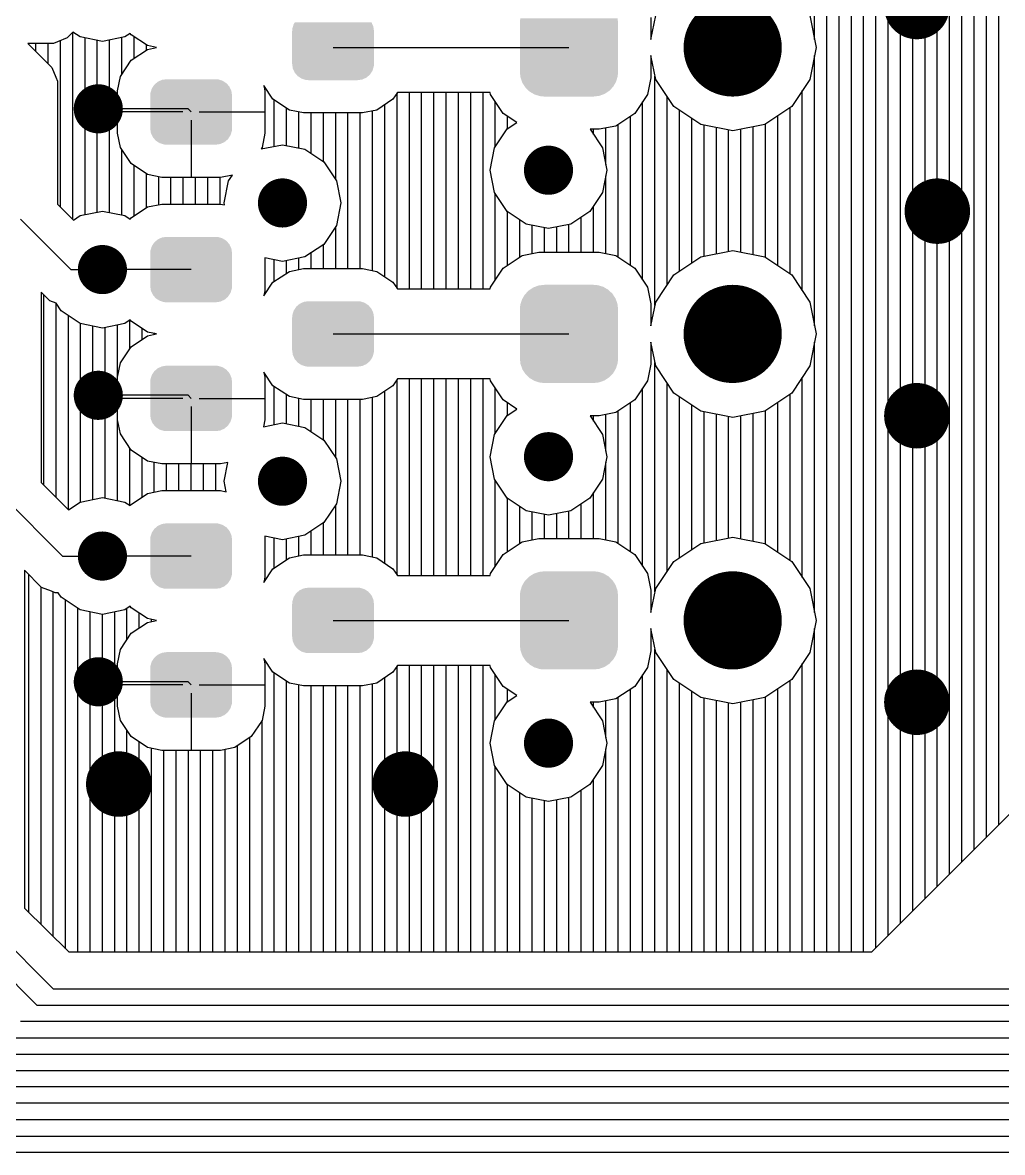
# Model space of a CAD drawing. Extents: x 295 to 953, y 10 to 290.
# Drawn here: x 710.57 to 735.65, y 92.05 to 120.97 of the extents above; entities that cross this region are included whole.
import ezdxf

# ---------------------------------------------------------------- set-up
doc = ezdxf.new("R2010")
doc.units = 0
doc.header["$LTSCALE"] = 5
doc.header["$MEASUREMENT"] = 0
doc.layers.get('0').update_dxf_attribs({"linetype": 'CONTINUOUS', "lineweight": 25})
doc.layers.add('DV-INT-A3_TOP', color=10, linetype='CONTINUOUS')

msp = doc.modelspace()

# ---------------------------------------------------------------- linework, layer by layer
for points, const_width in [([(733.04, 121.382, 1), (733.879, 121.382, 1)], 0.838), ([(728.116, 120.334, 1), (729.373, 120.334, 1)], 1.257), ([(712.19, 118.763, 1), (712.819, 118.763, 1)], 0.629), ([(723.715, 117.191, 1), (724.344, 117.191, 1)], 0.629), ([(716.905, 116.353, 1), (717.534, 116.353, 1)], 0.629), ([(733.564, 116.143, 1), (734.403, 116.143, 1)], 0.838), ([(712.295, 114.647, 1), (712.924, 114.647, 1)], 0.629), ([(728.116, 113, 1), (729.373, 113, 1)], 1.257), ([(712.19, 111.428, 1), (712.819, 111.428, 1)], 0.629), ([(733.04, 110.905, 1), (733.879, 110.905, 1)], 0.838), ([(723.715, 109.857, 1), (724.344, 109.857, 1)], 0.629), ([(716.905, 109.228, 1), (717.534, 109.228, 1)], 0.629), ([(712.295, 107.313, 1), (712.924, 107.313, 1)], 0.629), ([(728.116, 105.666, 1), (729.373, 105.666, 1)], 1.257), ([(712.19, 104.094, 1), (712.819, 104.094, 1)], 0.629), ([(733.04, 103.57, 1), (733.879, 103.57, 1)], 0.838), ([(723.715, 102.523, 1), (724.344, 102.523, 1)], 0.629), ([(712.609, 101.475, 1), (713.448, 101.475, 1)], 0.838), ([(719.944, 101.475, 1), (720.782, 101.475, 1)], 0.838)]:
    msp.add_lwpolyline(points, format="xyb", close=True, dxfattribs=dict(const_width=const_width))
for points in [[(717.488, 120.87), (717.506, 120.931), (719.546, 120.87), (719.518, 120.931)], [(717.506, 120.931), (717.537, 120.978), (719.518, 120.931), (719.497, 120.978)], [(723.296, 120.963), (723.307, 121.078), (725.811, 120.963), (725.798, 121.078)], [(723.296, 119.706), (723.296, 120.963), (725.811, 119.706), (725.811, 120.963)], [(717.467, 120.753), (717.472, 120.818), (719.562, 120.753), (719.553, 120.818)], [(717.467, 119.915), (717.467, 120.753), (719.562, 119.915), (719.562, 120.753)], [(717.472, 120.818), (717.488, 120.87), (719.553, 120.818), (719.546, 120.87)], [(717.476, 119.85), (717.467, 119.915), (719.557, 119.85), (719.562, 119.915)], [(717.483, 119.798), (717.476, 119.85), (719.541, 119.798), (719.557, 119.85)], [(717.511, 119.737), (717.483, 119.798), (719.523, 119.737), (719.541, 119.798)], [(714.027, 119.456), (714.084, 119.482), (715.727, 119.456), (715.687, 119.482)], [(714.084, 119.482), (714.135, 119.505), (715.687, 119.482), (715.612, 119.505)], [(714.135, 119.505), (714.217, 119.516), (715.612, 119.505), (715.574, 119.516)], [(714.217, 119.516), (714.252, 119.521), (715.574, 119.516), (715.51, 119.521)], [(717.532, 119.69), (717.511, 119.737), (719.492, 119.69), (719.523, 119.737)], [(717.577, 119.638), (717.532, 119.69), (719.458, 119.638), (719.492, 119.69)], [(717.609, 119.601), (717.577, 119.638), (719.414, 119.601), (719.458, 119.638)], [(717.669, 119.562), (717.609, 119.601), (719.368, 119.562), (719.414, 119.601)], [(717.708, 119.536), (717.669, 119.562), (719.311, 119.536), (719.368, 119.562)], [(717.783, 119.513), (717.708, 119.536), (719.26, 119.513), (719.311, 119.536)], [(717.821, 119.501), (717.783, 119.513), (719.179, 119.501), (719.26, 119.513)], [(717.886, 119.496), (717.821, 119.501), (719.143, 119.496), (719.179, 119.501)], [(723.31, 119.59), (723.296, 119.706), (725.8, 119.59), (725.811, 119.706)], [(723.313, 119.562), (723.31, 119.59), (725.791, 119.562), (725.8, 119.59)], [(723.353, 119.452), (723.313, 119.562), (725.758, 119.452), (725.791, 119.562)], [(713.838, 119.167), (713.854, 119.219), (715.919, 119.167), (715.912, 119.219)], [(713.854, 119.219), (713.873, 119.28), (715.912, 119.219), (715.884, 119.28)], [(713.873, 119.28), (713.903, 119.327), (715.884, 119.28), (715.863, 119.327)], [(713.903, 119.327), (713.938, 119.379), (715.863, 119.327), (715.819, 119.379)], [(713.938, 119.379), (713.982, 119.417), (715.819, 119.379), (715.786, 119.417)], [(713.982, 119.417), (714.027, 119.456), (715.786, 119.417), (715.727, 119.456)], [(723.362, 119.425), (723.353, 119.452), (725.742, 119.425), (725.758, 119.452)], [(723.426, 119.327), (723.362, 119.425), (725.684, 119.327), (725.742, 119.425)], [(723.441, 119.304), (723.426, 119.327), (725.662, 119.304), (725.684, 119.327)], [(723.527, 119.222), (723.441, 119.304), (725.584, 119.222), (725.662, 119.304)], [(723.546, 119.204), (723.527, 119.222), (725.556, 119.204), (725.584, 119.222)], [(723.65, 119.143), (723.546, 119.204), (725.463, 119.143), (725.556, 119.204)], [(713.833, 119.102), (713.838, 119.167), (715.929, 119.102), (715.919, 119.167)], [(713.833, 118.264), (713.833, 119.102), (715.929, 118.264), (715.929, 119.102)], [(723.671, 119.131), (723.65, 119.143), (725.428, 119.131), (725.463, 119.143)], [(723.79, 119.094), (723.671, 119.131), (725.326, 119.094), (725.428, 119.131)], [(723.81, 119.088), (723.79, 119.094), (725.274, 119.088), (725.326, 119.094)], [(723.925, 119.077), (723.81, 119.088), (725.182, 119.077), (725.274, 119.088)], [(713.842, 118.199), (713.833, 118.264), (715.924, 118.199), (715.929, 118.264)], [(713.85, 118.147), (713.842, 118.199), (715.908, 118.147), (715.924, 118.199)], [(713.877, 118.086), (713.85, 118.147), (715.889, 118.086), (715.908, 118.147)], [(713.899, 118.039), (713.877, 118.086), (715.858, 118.039), (715.889, 118.086)], [(713.943, 117.987), (713.899, 118.039), (715.824, 117.987), (715.858, 118.039)], [(713.975, 117.949), (713.943, 117.987), (715.78, 117.949), (715.824, 117.987)], [(714.035, 117.91), (713.975, 117.949), (715.734, 117.91), (715.78, 117.949)], [(714.074, 117.885), (714.035, 117.91), (715.677, 117.885), (715.734, 117.91)], [(714.149, 117.862), (714.074, 117.885), (715.627, 117.862), (715.677, 117.885)], [(714.187, 117.85), (714.149, 117.862), (715.545, 117.85), (715.627, 117.862)], [(714.252, 117.845), (714.187, 117.85), (715.51, 117.845), (715.545, 117.85)], [(713.982, 115.381), (714.027, 115.42), (715.786, 115.381), (715.727, 115.42)], [(714.027, 115.42), (714.084, 115.446), (715.727, 115.42), (715.687, 115.446)], [(714.084, 115.446), (714.135, 115.469), (715.687, 115.446), (715.612, 115.469)], [(714.135, 115.469), (714.217, 115.48), (715.612, 115.469), (715.574, 115.48)], [(714.217, 115.48), (714.252, 115.485), (715.574, 115.48), (715.51, 115.485)], [(713.833, 115.066), (713.838, 115.131), (715.929, 115.066), (715.919, 115.131)], [(713.838, 115.131), (713.854, 115.183), (715.919, 115.131), (715.912, 115.183)], [(713.854, 115.183), (713.873, 115.244), (715.912, 115.183), (715.884, 115.244)], [(713.873, 115.244), (713.903, 115.291), (715.884, 115.244), (715.863, 115.291)], [(713.903, 115.291), (713.938, 115.343), (715.863, 115.291), (715.819, 115.343)], [(713.938, 115.343), (713.982, 115.381), (715.819, 115.343), (715.786, 115.381)], [(713.833, 114.228), (713.833, 115.066), (715.929, 114.228), (715.929, 115.066)], [(723.833, 114.247), (723.925, 114.257), (725.298, 114.247), (725.182, 114.257)], [(713.842, 114.163), (713.833, 114.228), (715.924, 114.163), (715.929, 114.228)], [(713.85, 114.111), (713.842, 114.163), (715.908, 114.111), (715.924, 114.163)], [(713.877, 114.05), (713.85, 114.111), (715.889, 114.05), (715.908, 114.111)], [(713.899, 114.003), (713.877, 114.05), (715.858, 114.003), (715.889, 114.05)], [(713.943, 113.951), (713.899, 114.003), (715.824, 113.951), (715.858, 114.003)], [(723.365, 113.909), (723.423, 114.007), (725.745, 113.909), (725.681, 114.007)], [(723.423, 114.007), (723.445, 114.03), (725.681, 114.007), (725.666, 114.03)], [(723.445, 114.03), (723.523, 114.112), (725.666, 114.03), (725.58, 114.112)], [(723.523, 114.112), (723.551, 114.13), (725.58, 114.112), (725.561, 114.13)], [(723.551, 114.13), (723.645, 114.191), (725.561, 114.13), (725.457, 114.191)], [(723.645, 114.191), (723.679, 114.204), (725.457, 114.191), (725.436, 114.204)], [(723.679, 114.204), (723.781, 114.241), (725.436, 114.204), (725.317, 114.241)], [(723.781, 114.241), (723.833, 114.247), (725.317, 114.241), (725.298, 114.247)], [(713.975, 113.913), (713.943, 113.951), (715.78, 113.913), (715.824, 113.951)], [(714.035, 113.874), (713.975, 113.913), (715.734, 113.874), (715.78, 113.913)], [(714.074, 113.849), (714.035, 113.874), (715.677, 113.849), (715.734, 113.874)], [(714.149, 113.826), (714.074, 113.849), (715.627, 113.826), (715.677, 113.849)], [(714.187, 113.814), (714.149, 113.826), (715.545, 113.814), (715.627, 113.826)], [(714.252, 113.809), (714.187, 113.814), (715.51, 113.809), (715.545, 113.814)], [(717.537, 113.644), (717.571, 113.696), (719.497, 113.644), (719.452, 113.696)], [(717.571, 113.696), (717.615, 113.734), (719.452, 113.696), (719.42, 113.734)], [(717.615, 113.734), (717.661, 113.773), (719.42, 113.734), (719.36, 113.773)], [(717.661, 113.773), (717.718, 113.799), (719.36, 113.773), (719.321, 113.799)], [(717.718, 113.799), (717.769, 113.822), (719.321, 113.799), (719.246, 113.822)], [(717.769, 113.822), (717.85, 113.833), (719.246, 113.822), (719.208, 113.833)], [(717.85, 113.833), (717.886, 113.838), (719.208, 113.833), (719.143, 113.838)], [(723.296, 113.629), (723.307, 113.744), (725.811, 113.629), (725.798, 113.744)], [(723.307, 113.744), (723.316, 113.773), (725.798, 113.744), (725.794, 113.773)], [(723.316, 113.773), (723.35, 113.882), (725.794, 113.773), (725.755, 113.882)], [(723.35, 113.882), (723.365, 113.909), (725.755, 113.882), (725.745, 113.909)], [(717.467, 113.419), (717.472, 113.484), (719.562, 113.419), (719.553, 113.484)], [(717.467, 112.581), (717.467, 113.419), (719.562, 112.581), (719.562, 113.419)], [(717.472, 113.484), (717.488, 113.536), (719.553, 113.484), (719.546, 113.536)], [(717.488, 113.536), (717.506, 113.597), (719.546, 113.536), (719.518, 113.597)], [(717.506, 113.597), (717.537, 113.644), (719.518, 113.597), (719.497, 113.644)], [(723.296, 112.371), (723.296, 113.629), (725.811, 112.371), (725.811, 113.629)], [(717.476, 112.516), (717.467, 112.581), (719.557, 112.516), (719.562, 112.581)], [(717.483, 112.464), (717.476, 112.516), (719.541, 112.464), (719.557, 112.516)], [(717.511, 112.403), (717.483, 112.464), (719.523, 112.403), (719.541, 112.464)], [(717.532, 112.356), (717.511, 112.403), (719.492, 112.356), (719.523, 112.403)], [(717.577, 112.304), (717.532, 112.356), (719.458, 112.304), (719.492, 112.356)], [(717.609, 112.266), (717.577, 112.304), (719.414, 112.266), (719.458, 112.304)], [(717.669, 112.227), (717.609, 112.266), (719.368, 112.227), (719.414, 112.266)], [(723.31, 112.256), (723.296, 112.371), (725.8, 112.256), (725.811, 112.371)], [(723.313, 112.227), (723.31, 112.256), (725.791, 112.227), (725.8, 112.256)], [(713.854, 111.885), (713.873, 111.946), (715.912, 111.885), (715.884, 111.946)], [(713.873, 111.946), (713.903, 111.993), (715.884, 111.946), (715.863, 111.993)], [(713.903, 111.993), (713.938, 112.045), (715.863, 111.993), (715.819, 112.045)], [(713.938, 112.045), (713.982, 112.083), (715.819, 112.045), (715.786, 112.083)], [(713.982, 112.083), (714.027, 112.122), (715.786, 112.083), (715.727, 112.122)], [(714.027, 112.122), (714.084, 112.147), (715.727, 112.122), (715.687, 112.147)], [(714.084, 112.147), (714.135, 112.17), (715.687, 112.147), (715.612, 112.17)], [(714.135, 112.17), (714.217, 112.182), (715.612, 112.17), (715.574, 112.182)], [(714.217, 112.182), (714.252, 112.187), (715.574, 112.182), (715.51, 112.187)], [(717.708, 112.202), (717.669, 112.227), (719.311, 112.202), (719.368, 112.227)], [(717.783, 112.179), (717.708, 112.202), (719.26, 112.179), (719.311, 112.202)], [(717.821, 112.167), (717.783, 112.179), (719.179, 112.167), (719.26, 112.179)], [(717.886, 112.162), (717.821, 112.167), (719.143, 112.162), (719.179, 112.167)], [(723.353, 112.118), (723.313, 112.227), (725.758, 112.118), (725.791, 112.227)], [(723.362, 112.091), (723.353, 112.118), (725.742, 112.091), (725.758, 112.118)], [(723.426, 111.993), (723.362, 112.091), (725.684, 111.993), (725.742, 112.091)], [(723.441, 111.97), (723.426, 111.993), (725.662, 111.97), (725.684, 111.993)], [(723.527, 111.888), (723.441, 111.97), (725.584, 111.888), (725.662, 111.97)], [(713.833, 111.768), (713.838, 111.833), (715.929, 111.768), (715.919, 111.833)], [(713.833, 110.93), (713.833, 111.768), (715.929, 110.93), (715.929, 111.768)], [(713.838, 111.833), (713.854, 111.885), (715.919, 111.833), (715.912, 111.885)], [(723.546, 111.87), (723.527, 111.888), (725.556, 111.87), (725.584, 111.888)], [(723.65, 111.809), (723.546, 111.87), (725.463, 111.809), (725.556, 111.87)], [(723.671, 111.796), (723.65, 111.809), (725.428, 111.796), (725.463, 111.809)], [(723.79, 111.759), (723.671, 111.796), (725.326, 111.759), (725.428, 111.796)], [(723.81, 111.753), (723.79, 111.759), (725.274, 111.753), (725.326, 111.759)], [(723.925, 111.743), (723.81, 111.753), (725.182, 111.743), (725.274, 111.753)], [(713.842, 110.865), (713.833, 110.93), (715.924, 110.865), (715.929, 110.93)], [(713.85, 110.813), (713.842, 110.865), (715.908, 110.813), (715.924, 110.865)], [(713.877, 110.752), (713.85, 110.813), (715.889, 110.752), (715.908, 110.813)], [(713.899, 110.705), (713.877, 110.752), (715.858, 110.705), (715.889, 110.752)], [(713.943, 110.653), (713.899, 110.705), (715.824, 110.653), (715.858, 110.705)], [(713.975, 110.615), (713.943, 110.653), (715.78, 110.615), (715.824, 110.653)], [(714.035, 110.576), (713.975, 110.615), (715.734, 110.576), (715.78, 110.615)], [(714.074, 110.55), (714.035, 110.576), (715.677, 110.55), (715.734, 110.576)], [(714.149, 110.527), (714.074, 110.55), (715.627, 110.527), (715.677, 110.55)], [(714.187, 110.516), (714.149, 110.527), (715.545, 110.516), (715.627, 110.527)], [(714.252, 110.511), (714.187, 110.516), (715.51, 110.511), (715.545, 110.516)], [(713.854, 107.849), (713.873, 107.91), (715.912, 107.849), (715.884, 107.91)], [(713.873, 107.91), (713.903, 107.957), (715.884, 107.91), (715.863, 107.957)], [(713.903, 107.957), (713.938, 108.009), (715.863, 107.957), (715.819, 108.009)], [(713.938, 108.009), (713.982, 108.047), (715.819, 108.009), (715.786, 108.047)], [(713.982, 108.047), (714.027, 108.086), (715.786, 108.047), (715.727, 108.086)], [(714.027, 108.086), (714.084, 108.111), (715.727, 108.086), (715.687, 108.111)], [(714.084, 108.111), (714.135, 108.134), (715.687, 108.111), (715.612, 108.134)], [(714.135, 108.134), (714.217, 108.146), (715.612, 108.134), (715.574, 108.146)], [(714.217, 108.146), (714.252, 108.151), (715.574, 108.146), (715.51, 108.151)], [(713.833, 107.732), (713.838, 107.797), (715.929, 107.732), (715.919, 107.797)], [(713.833, 106.894), (713.833, 107.732), (715.929, 106.894), (715.929, 107.732)], [(713.838, 107.797), (713.854, 107.849), (715.919, 107.797), (715.912, 107.849)], [(713.842, 106.829), (713.833, 106.894), (715.924, 106.829), (715.929, 106.894)], [(713.85, 106.777), (713.842, 106.829), (715.908, 106.777), (715.924, 106.829)], [(713.877, 106.716), (713.85, 106.777), (715.889, 106.716), (715.908, 106.777)], [(723.445, 106.696), (723.523, 106.778), (725.666, 106.696), (725.58, 106.778)], [(723.523, 106.778), (723.551, 106.796), (725.58, 106.778), (725.561, 106.796)], [(723.551, 106.796), (723.645, 106.857), (725.561, 106.796), (725.457, 106.857)], [(723.645, 106.857), (723.679, 106.87), (725.457, 106.857), (725.436, 106.87)], [(723.679, 106.87), (723.781, 106.906), (725.436, 106.87), (725.317, 106.906)], [(723.781, 106.906), (723.833, 106.912), (725.317, 106.906), (725.298, 106.912)], [(723.833, 106.912), (723.925, 106.923), (725.298, 106.912), (725.182, 106.923)], [(713.899, 106.669), (713.877, 106.716), (715.858, 106.669), (715.889, 106.716)], [(713.943, 106.617), (713.899, 106.669), (715.824, 106.617), (715.858, 106.669)], [(713.975, 106.579), (713.943, 106.617), (715.78, 106.579), (715.824, 106.617)], [(714.035, 106.54), (713.975, 106.579), (715.734, 106.54), (715.78, 106.579)], [(714.074, 106.514), (714.035, 106.54), (715.677, 106.514), (715.734, 106.54)], [(714.149, 106.491), (714.074, 106.514), (715.627, 106.491), (715.677, 106.514)], [(714.187, 106.48), (714.149, 106.491), (715.545, 106.48), (715.627, 106.491)], [(714.252, 106.475), (714.187, 106.48), (715.51, 106.475), (715.545, 106.48)], [(717.661, 106.439), (717.718, 106.464), (719.36, 106.439), (719.321, 106.464)], [(717.718, 106.464), (717.769, 106.487), (719.321, 106.464), (719.246, 106.487)], [(717.769, 106.487), (717.85, 106.499), (719.246, 106.487), (719.208, 106.499)], [(717.85, 106.499), (717.886, 106.504), (719.208, 106.499), (719.143, 106.504)], [(723.316, 106.438), (723.35, 106.548), (725.794, 106.438), (725.755, 106.548)], [(723.35, 106.548), (723.365, 106.575), (725.755, 106.548), (725.745, 106.575)], [(723.365, 106.575), (723.423, 106.673), (725.745, 106.575), (725.681, 106.673)], [(723.423, 106.673), (723.445, 106.696), (725.681, 106.673), (725.666, 106.696)], [(717.472, 106.15), (717.488, 106.202), (719.553, 106.15), (719.546, 106.202)], [(717.488, 106.202), (717.506, 106.263), (719.546, 106.202), (719.518, 106.263)], [(717.506, 106.263), (717.537, 106.31), (719.518, 106.263), (719.497, 106.31)], [(717.537, 106.31), (717.571, 106.362), (719.497, 106.31), (719.452, 106.362)], [(717.571, 106.362), (717.615, 106.4), (719.452, 106.362), (719.42, 106.4)], [(717.615, 106.4), (717.661, 106.439), (719.42, 106.4), (719.36, 106.439)], [(723.296, 106.294), (723.307, 106.41), (725.811, 106.294), (725.798, 106.41)], [(723.296, 105.037), (723.296, 106.294), (725.811, 105.037), (725.811, 106.294)], [(723.307, 106.41), (723.316, 106.438), (725.798, 106.41), (725.794, 106.438)], [(717.467, 106.085), (717.472, 106.15), (719.562, 106.085), (719.553, 106.15)], [(717.467, 105.247), (717.467, 106.085), (719.562, 105.247), (719.562, 106.085)], [(717.476, 105.182), (717.467, 105.247), (719.557, 105.182), (719.562, 105.247)], [(717.483, 105.13), (717.476, 105.182), (719.541, 105.13), (719.557, 105.182)], [(717.511, 105.069), (717.483, 105.13), (719.523, 105.069), (719.541, 105.13)], [(717.532, 105.022), (717.511, 105.069), (719.492, 105.022), (719.523, 105.069)], [(717.577, 104.97), (717.532, 105.022), (719.458, 104.97), (719.492, 105.022)], [(723.31, 104.922), (723.296, 105.037), (725.8, 104.922), (725.811, 105.037)], [(713.903, 104.658), (713.938, 104.711), (715.863, 104.658), (715.819, 104.711)], [(713.938, 104.711), (713.982, 104.748), (715.819, 104.711), (715.786, 104.748)], [(713.982, 104.748), (714.027, 104.787), (715.786, 104.748), (715.727, 104.787)], [(714.027, 104.787), (714.084, 104.813), (715.727, 104.787), (715.687, 104.813)], [(714.084, 104.813), (714.135, 104.836), (715.687, 104.813), (715.612, 104.836)], [(714.135, 104.836), (714.217, 104.848), (715.612, 104.836), (715.574, 104.848)], [(714.217, 104.848), (714.252, 104.853), (715.574, 104.848), (715.51, 104.853)], [(717.609, 104.932), (717.577, 104.97), (719.414, 104.932), (719.458, 104.97)], [(717.669, 104.893), (717.609, 104.932), (719.368, 104.893), (719.414, 104.932)], [(717.708, 104.867), (717.669, 104.893), (719.311, 104.867), (719.368, 104.893)], [(717.783, 104.844), (717.708, 104.867), (719.26, 104.844), (719.311, 104.867)], [(717.821, 104.833), (717.783, 104.844), (719.179, 104.833), (719.26, 104.844)], [(717.886, 104.828), (717.821, 104.833), (719.143, 104.828), (719.179, 104.833)], [(723.313, 104.893), (723.31, 104.922), (725.791, 104.893), (725.8, 104.922)], [(723.353, 104.783), (723.313, 104.893), (725.758, 104.783), (725.791, 104.893)], [(723.362, 104.757), (723.353, 104.783), (725.742, 104.757), (725.758, 104.783)], [(723.426, 104.658), (723.362, 104.757), (725.684, 104.658), (725.742, 104.757)], [(713.833, 104.434), (713.838, 104.499), (715.929, 104.434), (715.919, 104.499)], [(713.833, 103.595), (713.833, 104.434), (715.929, 103.595), (715.929, 104.434)], [(713.838, 104.499), (713.854, 104.551), (715.919, 104.499), (715.912, 104.551)], [(713.854, 104.551), (713.873, 104.612), (715.912, 104.551), (715.884, 104.612)], [(713.873, 104.612), (713.903, 104.658), (715.884, 104.612), (715.863, 104.658)], [(723.441, 104.635), (723.426, 104.658), (725.662, 104.635), (725.684, 104.658)], [(723.527, 104.554), (723.441, 104.635), (725.584, 104.554), (725.662, 104.635)], [(723.546, 104.535), (723.527, 104.554), (725.556, 104.535), (725.584, 104.554)], [(723.65, 104.474), (723.546, 104.535), (725.463, 104.474), (725.556, 104.535)], [(723.671, 104.462), (723.65, 104.474), (725.428, 104.462), (725.463, 104.474)], [(723.79, 104.425), (723.671, 104.462), (725.326, 104.425), (725.428, 104.462)], [(723.81, 104.419), (723.79, 104.425), (725.274, 104.419), (725.326, 104.425)], [(723.925, 104.409), (723.81, 104.419), (725.182, 104.409), (725.274, 104.419)], [(713.842, 103.531), (713.833, 103.595), (715.924, 103.531), (715.929, 103.595)], [(713.85, 103.478), (713.842, 103.531), (715.908, 103.478), (715.924, 103.531)], [(713.877, 103.418), (713.85, 103.478), (715.889, 103.418), (715.908, 103.478)], [(713.899, 103.371), (713.877, 103.418), (715.858, 103.371), (715.889, 103.418)], [(713.943, 103.319), (713.899, 103.371), (715.824, 103.319), (715.858, 103.371)], [(713.975, 103.281), (713.943, 103.319), (715.78, 103.281), (715.824, 103.319)], [(714.035, 103.242), (713.975, 103.281), (715.734, 103.242), (715.78, 103.281)], [(714.074, 103.216), (714.035, 103.242), (715.677, 103.216), (715.734, 103.242)], [(714.149, 103.193), (714.074, 103.216), (715.627, 103.193), (715.677, 103.216)], [(714.187, 103.181), (714.149, 103.193), (715.545, 103.181), (715.627, 103.193)], [(714.252, 103.176), (714.187, 103.181), (715.51, 103.176), (715.545, 103.181)]]:
    msp.add_solid(points)
at = {"layer": 'DV-INT-A3_TOP', "color": 7}
for p, q in [((731.155, 97.179), (731.155, 131.755)), ((731.469, 97.179), (731.469, 131.755)), ((731.783, 97.179), (731.783, 131.755)), ((732.097, 97.179), (732.097, 131.755)), ((732.412, 97.28), (732.412, 131.755)), ((732.726, 97.594), (732.726, 131.755)), ((733.04, 97.908), (733.04, 131.755)), ((733.355, 98.223), (733.355, 131.755)), ((733.669, 98.537), (733.669, 131.755)), ((733.983, 98.851), (733.983, 131.755)), ((734.298, 99.166), (734.298, 131.755)), ((734.612, 99.48), (734.612, 131.755)), ((734.926, 99.794), (734.926, 131.755)), ((735.241, 100.109), (735.241, 131.755)), ((735.555, 100.423), (735.555, 131.755)), ((730.84, 120.54), (730.84, 127.459)), ((726.649, 120.54), (726.775, 121.152)), ((726.649, 121.105), (726.649, 120.54)), ((730.719, 121.152), (730.882, 120.334)), ((711.851, 120.728), (711.704, 120.582)), ((712.039, 120.603), (711.851, 120.728)), ((711.851, 115.934), (711.851, 120.724)), ((713.322, 120.695), (713.184, 120.603)), ((713.347, 120.657), (713.322, 120.695)), ((713.762, 120.38), (713.347, 120.657)), ((710.698, 120.439), (711.314, 119.819)), ((710.983, 120.439), (710.698, 120.439)), ((710.908, 120.23), (710.908, 120.439)), ((711.36, 120.439), (710.983, 120.439)), ((711.222, 119.915), (711.222, 120.439)), ((711.461, 120.481), (711.36, 120.439)), ((711.704, 120.582), (711.461, 120.481)), ((711.536, 116.248), (711.536, 120.51)), ((712.609, 120.485), (712.039, 120.603)), ((712.165, 116.055), (712.165, 120.577)), ((712.479, 116.118), (712.479, 120.515)), ((713.184, 120.603), (712.609, 120.485)), ((712.794, 116.106), (712.794, 120.523)), ((713.108, 119.647), (713.108, 120.586)), ((713.422, 120.058), (713.422, 120.607)), ((713.737, 120.267), (713.737, 120.397)), ((713.997, 120.334), (713.762, 120.38)), ((713.762, 120.284), (713.997, 120.334)), ((718.514, 120.334), (724.554, 120.334)), ((730.882, 120.334), (730.719, 119.513)), ((713.347, 120.007), (713.762, 120.284)), ((726.775, 119.513), (726.649, 120.125)), ((726.649, 120.125), (726.649, 119.559)), ((730.84, 113.205), (730.84, 120.125)), ((711.314, 119.819), (711.415, 119.572)), ((713.07, 119.593), (713.347, 120.007)), ((711.415, 119.572), (711.457, 119.471)), ((711.457, 119.471), (711.457, 116.324)), ((712.995, 119.224), (713.07, 119.593)), ((726.649, 119.559), (726.565, 119.132)), ((726.754, 113.729), (726.754, 119.601)), ((727.236, 118.821), (726.775, 119.513)), ((730.719, 119.513), (730.258, 118.821)), ((712.995, 118.138), (712.995, 119.224)), ((716.976, 119.006), (716.742, 119.358)), ((716.742, 119.358), (716.767, 119.224)), ((716.767, 119.224), (716.767, 118.138)), ((720.162, 119.182), (720.048, 119.006)), ((722.538, 119.182), (720.162, 119.182)), ((720.467, 114.153), (720.467, 119.182)), ((720.782, 114.153), (720.782, 119.182)), ((721.096, 114.153), (721.096, 119.182)), ((721.41, 114.153), (721.41, 119.182)), ((721.725, 114.153), (721.725, 119.182)), ((722.039, 114.153), (722.039, 119.182)), ((722.353, 114.153), (722.353, 119.182)), ((722.546, 119.132), (722.538, 119.182)), ((730.526, 114.102), (730.526, 119.228)), ((717.395, 118.729), (716.976, 119.006)), ((717.01, 117.803), (717.01, 118.985)), ((720.048, 119.006), (719.633, 118.729)), ((720.153, 114.161), (720.153, 119.169)), ((722.869, 118.645), (722.546, 119.132)), ((722.668, 117.79), (722.668, 118.947)), ((726.565, 119.132), (726.243, 118.645)), ((726.44, 114.387), (726.44, 118.943)), ((727.068, 114.262), (727.068, 119.069)), ((714.805, 118.763), (712.505, 118.763)), ((714.671, 118.683), (712.995, 118.683)), ((714.881, 118.683), (714.805, 118.763)), ((715.09, 118.683), (716.767, 118.683)), ((717.324, 117.824), (717.324, 118.775)), ((717.76, 118.658), (717.395, 118.729)), ((717.639, 117.761), (717.639, 118.679)), ((719.265, 118.658), (717.76, 118.658)), ((717.953, 117.627), (717.953, 118.658)), ((718.267, 117.413), (718.267, 118.658)), ((718.582, 116.952), (718.582, 118.658)), ((718.896, 114.676), (718.896, 118.658)), ((719.21, 114.676), (719.21, 118.658)), ((719.633, 118.729), (719.265, 118.658)), ((719.524, 114.622), (719.524, 118.708)), ((719.839, 114.463), (719.839, 118.867)), ((723.221, 118.411), (722.869, 118.645)), ((726.243, 118.645), (725.757, 118.323)), ((727.927, 118.36), (727.236, 118.821)), ((727.383, 114.609), (727.383, 118.721)), ((730.258, 118.821), (729.566, 118.36)), ((730.212, 114.538), (730.212, 118.792)), ((714.881, 118.474), (714.881, 117.007)), ((722.974, 118.247), (723.221, 118.411)), ((722.982, 118.251), (722.982, 118.57)), ((725.757, 118.323), (725.329, 118.239)), ((725.811, 114.97), (725.811, 118.36)), ((726.125, 114.76), (726.125, 118.57)), ((727.697, 114.819), (727.697, 118.511)), ((728.745, 118.197), (727.927, 118.36)), ((728.011, 114.987), (728.011, 118.344)), ((729.566, 118.36), (728.745, 118.197)), ((729.583, 114.957), (729.583, 118.373)), ((729.897, 114.748), (729.897, 118.582)), ((713.07, 117.774), (712.995, 118.138)), ((716.767, 118.138), (716.696, 117.774)), ((722.651, 117.761), (722.974, 118.247)), ((725.329, 118.239), (725.094, 118.239)), ((725.094, 118.239), (725.413, 117.761)), ((725.182, 118.105), (725.182, 118.239)), ((725.497, 117.334), (725.497, 118.272)), ((728.326, 115.049), (728.326, 118.281)), ((728.64, 115.112), (728.64, 118.218)), ((728.954, 115.091), (728.954, 118.239)), ((729.269, 115.029), (729.269, 118.302)), ((713.347, 117.359), (713.07, 117.774)), ((716.67, 117.736), (717.219, 117.845)), ((716.696, 117.774), (716.67, 117.736)), ((716.696, 117.74), (716.696, 117.782)), ((717.219, 117.845), (717.794, 117.732)), ((717.794, 117.732), (718.28, 117.409)), ((722.538, 117.191), (722.651, 117.761)), ((725.413, 117.761), (725.526, 117.191)), ((713.108, 116.047), (713.108, 117.719)), ((713.762, 117.078), (713.347, 117.359)), ((713.422, 116.022), (713.422, 117.308)), ((718.28, 117.409), (718.602, 116.923)), ((722.651, 116.617), (722.538, 117.191)), ((725.526, 117.191), (725.413, 116.617)), ((713.737, 116.231), (713.737, 117.099)), ((714.131, 117.007), (713.762, 117.078)), ((714.051, 116.307), (714.051, 117.023)), ((715.635, 117.007), (714.131, 117.007)), ((714.365, 116.324), (714.365, 117.007)), ((714.68, 116.324), (714.68, 117.007)), ((714.994, 116.324), (714.994, 117.007)), ((715.308, 116.324), (715.308, 117.007)), ((715.623, 116.324), (715.623, 117.007)), ((715.937, 117.065), (715.635, 117.007)), ((715.727, 116.353), (715.841, 116.923)), ((715.841, 116.923), (715.937, 117.065)), ((718.602, 116.923), (718.716, 116.353)), ((725.497, 115.058), (725.497, 117.044)), ((722.974, 116.131), (722.651, 116.617)), ((722.668, 114.383), (722.668, 116.588)), ((725.413, 116.617), (725.09, 116.131)), ((711.457, 116.324), (711.868, 115.913)), ((713.762, 116.252), (714.131, 116.324)), ((714.131, 116.324), (715.635, 116.324)), ((715.635, 116.324), (715.736, 116.303)), ((715.736, 116.303), (715.727, 116.353)), ((718.716, 116.353), (718.602, 115.779)), ((711.868, 115.913), (712.039, 116.03)), ((712.039, 116.03), (712.609, 116.143)), ((712.609, 116.143), (713.184, 116.03)), ((713.184, 116.03), (713.322, 115.938)), ((713.347, 115.971), (713.762, 116.252)), ((723.46, 115.808), (722.974, 116.131)), ((722.982, 114.76), (722.982, 116.127)), ((725.09, 116.131), (724.604, 115.808)), ((725.182, 115.096), (725.182, 116.273)), ((710.514, 115.934), (711.8, 114.647)), ((713.322, 115.938), (713.347, 115.971)), ((718.602, 115.779), (718.28, 115.293)), ((718.582, 114.676), (718.582, 115.749)), ((723.296, 114.97), (723.296, 115.913)), ((724.03, 115.695), (723.46, 115.808)), ((723.611, 115.058), (723.611, 115.779)), ((723.925, 115.096), (723.925, 115.716)), ((724.604, 115.808), (724.03, 115.695)), ((724.239, 115.096), (724.239, 115.737)), ((724.554, 115.096), (724.554, 115.8)), ((724.868, 115.096), (724.868, 115.984)), ((718.28, 115.293), (717.794, 114.97)), ((718.267, 114.676), (718.267, 115.288)), ((727.927, 114.97), (728.745, 115.133)), ((728.745, 115.133), (729.566, 114.97)), ((717.219, 114.857), (716.767, 114.945)), ((716.767, 114.945), (716.767, 114.106)), ((717.01, 114.345), (717.01, 114.899)), ((717.794, 114.97), (717.219, 114.857)), ((717.324, 114.555), (717.324, 114.878)), ((717.639, 114.651), (717.639, 114.941)), ((717.953, 114.676), (717.953, 115.075)), ((722.869, 114.685), (723.355, 115.008)), ((723.355, 115.008), (723.783, 115.096)), ((723.783, 115.096), (725.329, 115.096)), ((725.329, 115.096), (725.757, 115.008)), ((725.757, 115.008), (726.243, 114.685)), ((727.236, 114.509), (727.927, 114.97)), ((729.566, 114.97), (730.258, 114.509)), ((711.8, 114.647), (712.609, 114.647)), ((714.881, 114.647), (712.609, 114.647)), ((716.976, 114.324), (717.395, 114.601)), ((717.395, 114.601), (717.76, 114.676)), ((717.76, 114.676), (719.265, 114.676)), ((719.265, 114.676), (719.633, 114.601)), ((719.633, 114.601), (720.048, 114.324)), ((722.546, 114.199), (722.869, 114.685)), ((726.243, 114.685), (726.565, 114.199)), ((716.742, 113.972), (716.976, 114.324)), ((720.048, 114.324), (720.162, 114.153)), ((726.775, 113.817), (727.236, 114.509)), ((730.258, 114.509), (730.719, 113.817)), ((711.038, 114.073), (711.038, 109.199)), ((711.264, 113.847), (711.038, 114.073)), ((711.109, 109.132), (711.109, 114.006)), ((716.767, 114.106), (716.742, 113.972)), ((720.162, 114.153), (722.538, 114.153)), ((722.538, 114.153), (722.546, 114.199)), ((726.565, 114.199), (726.649, 113.771)), ((711.427, 113.784), (711.264, 113.847)), ((711.423, 108.817), (711.423, 113.784)), ((711.553, 113.591), (711.427, 113.784)), ((726.649, 113.205), (726.775, 113.817)), ((726.649, 113.771), (726.649, 113.205)), ((730.719, 113.817), (730.882, 113)), ((712.039, 113.268), (711.553, 113.591)), ((711.738, 108.503), (711.738, 113.469)), ((712.609, 113.151), (712.039, 113.268)), ((712.052, 108.696), (712.052, 113.264)), ((712.366, 108.759), (712.366, 113.201)), ((713.184, 113.268), (712.609, 113.151)), ((712.681, 108.796), (712.681, 113.168)), ((712.995, 108.734), (712.995, 113.226)), ((713.322, 113.36), (713.184, 113.268)), ((713.309, 112.614), (713.309, 113.348)), ((713.347, 113.323), (713.322, 113.36)), ((713.762, 113.046), (713.347, 113.323)), ((713.624, 112.858), (713.624, 113.138)), ((713.347, 112.673), (713.762, 112.95)), ((713.997, 113), (713.762, 113.046)), ((713.762, 112.95), (713.997, 113)), ((713.938, 112.987), (713.938, 113.008)), ((718.514, 113), (724.554, 113)), ((730.882, 113), (730.719, 112.179)), ((713.07, 112.258), (713.347, 112.673)), ((726.775, 112.179), (726.649, 112.791)), ((726.649, 112.791), (726.649, 112.225)), ((730.84, 105.871), (730.84, 112.791)), ((712.995, 111.889), (713.07, 112.258)), ((726.754, 106.395), (726.754, 112.267)), ((716.976, 111.672), (716.742, 112.024)), ((716.742, 112.024), (716.767, 111.889)), ((726.649, 112.225), (726.565, 111.797)), ((727.236, 111.487), (726.775, 112.179)), ((730.719, 112.179), (730.258, 111.487)), ((712.995, 110.804), (712.995, 111.889)), ((716.767, 111.889), (716.767, 110.804)), ((717.395, 111.395), (716.976, 111.672)), ((720.048, 111.672), (719.633, 111.395)), ((720.162, 111.848), (720.048, 111.672)), ((720.153, 106.827), (720.153, 111.835)), ((722.538, 111.848), (720.162, 111.848)), ((720.467, 106.818), (720.467, 111.848)), ((720.782, 106.818), (720.782, 111.848)), ((721.096, 106.818), (721.096, 111.848)), ((721.41, 106.818), (721.41, 111.848)), ((721.725, 106.818), (721.725, 111.848)), ((722.039, 106.818), (722.039, 111.848)), ((722.353, 106.818), (722.353, 111.848)), ((722.546, 111.797), (722.538, 111.848)), ((722.869, 111.311), (722.546, 111.797)), ((726.565, 111.797), (726.243, 111.311)), ((727.068, 106.927), (727.068, 111.734)), ((730.526, 106.768), (730.526, 111.894)), ((714.805, 111.428), (712.505, 111.428)), ((714.881, 111.349), (714.805, 111.428)), ((717.01, 110.678), (717.01, 111.651)), ((717.324, 110.699), (717.324, 111.441)), ((717.76, 111.324), (717.395, 111.395)), ((719.633, 111.395), (719.265, 111.324)), ((719.524, 107.288), (719.524, 111.374)), ((719.839, 107.128), (719.839, 111.533)), ((722.668, 110.456), (722.668, 111.613)), ((726.44, 107.053), (726.44, 111.609)), ((727.927, 111.026), (727.236, 111.487)), ((727.383, 107.275), (727.383, 111.387)), ((730.258, 111.487), (729.566, 111.026)), ((730.212, 107.204), (730.212, 111.458)), ((714.671, 111.349), (712.995, 111.349)), ((714.881, 111.139), (714.881, 109.672)), ((715.09, 111.349), (716.767, 111.349)), ((717.639, 110.636), (717.639, 111.345)), ((719.265, 111.324), (717.76, 111.324)), ((717.953, 110.502), (717.953, 111.324)), ((718.267, 110.288), (718.267, 111.324)), ((718.582, 109.827), (718.582, 111.324)), ((718.896, 107.342), (718.896, 111.324)), ((719.21, 107.342), (719.21, 111.324)), ((723.221, 111.076), (722.869, 111.311)), ((722.974, 110.913), (723.221, 111.076)), ((722.982, 110.917), (722.982, 111.236)), ((726.243, 111.311), (725.757, 110.988)), ((726.125, 107.426), (726.125, 111.236)), ((727.697, 107.485), (727.697, 111.177)), ((729.897, 107.413), (729.897, 111.248)), ((713.07, 110.439), (712.995, 110.804)), ((716.767, 110.804), (716.733, 110.624)), ((722.651, 110.427), (722.974, 110.913)), ((725.329, 110.905), (725.094, 110.905)), ((725.094, 110.905), (725.413, 110.427)), ((725.182, 110.77), (725.182, 110.905)), ((725.757, 110.988), (725.329, 110.905)), ((725.497, 109.999), (725.497, 110.938)), ((725.811, 107.636), (725.811, 111.026)), ((728.745, 110.863), (727.927, 111.026)), ((728.011, 107.652), (728.011, 111.009)), ((728.326, 107.715), (728.326, 110.946)), ((728.64, 107.778), (728.64, 110.884)), ((729.566, 111.026), (728.745, 110.863)), ((728.954, 107.757), (728.954, 110.905)), ((729.269, 107.694), (729.269, 110.967)), ((729.583, 107.623), (729.583, 111.039)), ((716.733, 110.624), (717.219, 110.72)), ((717.219, 110.72), (717.794, 110.607)), ((717.794, 110.607), (718.28, 110.284)), ((713.347, 110.024), (713.07, 110.439)), ((718.28, 110.284), (718.602, 109.798)), ((722.538, 109.857), (722.651, 110.427)), ((725.413, 110.427), (725.526, 109.857)), ((713.309, 108.612), (713.309, 110.083)), ((713.762, 109.744), (713.347, 110.024)), ((713.624, 108.822), (713.624, 109.84)), ((714.131, 109.672), (713.762, 109.744)), ((713.938, 108.952), (713.938, 109.71)), ((715.635, 109.672), (714.131, 109.672)), ((714.252, 108.989), (714.252, 109.672)), ((714.567, 108.989), (714.567, 109.672)), ((714.881, 108.989), (714.881, 109.672)), ((715.195, 108.989), (715.195, 109.672)), ((715.51, 108.989), (715.51, 109.672)), ((715.824, 109.71), (715.635, 109.672)), ((715.727, 109.228), (715.824, 109.71)), ((718.602, 109.798), (718.716, 109.228)), ((722.651, 109.283), (722.538, 109.857)), ((725.526, 109.857), (725.413, 109.283)), ((725.497, 107.724), (725.497, 109.71)), ((711.038, 109.199), (711.742, 108.495)), ((715.778, 108.96), (715.727, 109.228)), ((718.716, 109.228), (718.602, 108.654)), ((722.974, 108.796), (722.651, 109.283)), ((722.668, 107.049), (722.668, 109.253)), ((725.413, 109.283), (725.09, 108.796)), ((710.095, 108.809), (711.591, 107.313)), ((712.039, 108.696), (712.609, 108.809)), ((712.609, 108.809), (713.184, 108.696)), ((713.347, 108.637), (713.762, 108.918)), ((713.762, 108.918), (714.131, 108.989)), ((714.131, 108.989), (715.635, 108.989)), ((715.635, 108.989), (715.778, 108.96)), ((723.46, 108.474), (722.974, 108.796)), ((722.982, 107.426), (722.982, 108.792)), ((725.09, 108.796), (724.604, 108.474)), ((725.182, 107.761), (725.182, 108.939)), ((711.742, 108.495), (712.039, 108.696)), ((713.184, 108.696), (713.322, 108.604)), ((713.322, 108.604), (713.347, 108.637)), ((718.602, 108.654), (718.28, 108.168)), ((718.582, 107.342), (718.582, 108.625)), ((723.296, 107.636), (723.296, 108.579)), ((724.03, 108.361), (723.46, 108.474)), ((724.604, 108.474), (724.03, 108.361)), ((724.868, 107.761), (724.868, 108.65)), ((723.611, 107.724), (723.611, 108.444)), ((723.925, 107.761), (723.925, 108.382)), ((724.239, 107.761), (724.239, 108.403)), ((724.554, 107.761), (724.554, 108.465)), ((718.28, 108.168), (717.794, 107.845)), ((717.953, 107.342), (717.953, 107.95)), ((718.267, 107.342), (718.267, 108.164)), ((717.219, 107.732), (716.767, 107.82)), ((716.767, 107.82), (716.767, 106.772)), ((717.01, 107.011), (717.01, 107.774)), ((717.794, 107.845), (717.219, 107.732)), ((717.324, 107.221), (717.324, 107.753)), ((717.639, 107.317), (717.639, 107.816)), ((722.869, 107.351), (723.355, 107.673)), ((723.355, 107.673), (723.783, 107.761)), ((723.783, 107.761), (725.329, 107.761)), ((725.329, 107.761), (725.757, 107.673)), ((725.757, 107.673), (726.243, 107.351)), ((727.236, 107.175), (727.927, 107.636)), ((727.927, 107.636), (728.745, 107.799)), ((728.745, 107.799), (729.566, 107.636)), ((729.566, 107.636), (730.258, 107.175)), ((717.395, 107.267), (717.76, 107.342)), ((717.76, 107.342), (719.265, 107.342)), ((719.265, 107.342), (719.633, 107.267)), ((722.546, 106.864), (722.869, 107.351)), ((726.243, 107.351), (726.565, 106.864)), ((711.591, 107.313), (712.609, 107.313)), ((714.881, 107.313), (712.609, 107.313)), ((716.976, 106.99), (717.395, 107.267)), ((719.633, 107.267), (720.048, 106.99)), ((726.775, 106.483), (727.236, 107.175)), ((730.258, 107.175), (730.719, 106.483)), ((710.619, 106.948), (710.619, 98.302)), ((711.054, 106.512), (710.619, 106.948)), ((710.723, 98.197), (710.723, 106.843)), ((716.742, 106.638), (716.976, 106.99)), ((716.767, 106.772), (716.742, 106.638)), ((720.048, 106.99), (720.162, 106.818)), ((720.162, 106.818), (722.538, 106.818)), ((722.538, 106.818), (722.546, 106.864)), ((726.565, 106.864), (726.649, 106.437)), ((711.038, 97.883), (711.038, 106.529)), ((711.302, 106.412), (711.054, 106.512)), ((726.649, 105.871), (726.775, 106.483)), ((730.719, 106.483), (730.882, 105.666)), ((711.402, 106.37), (711.302, 106.412)), ((711.352, 97.569), (711.352, 106.391)), ((711.478, 106.37), (711.402, 106.37)), ((711.553, 106.257), (711.478, 106.37)), ((712.039, 105.934), (711.553, 106.257)), ((711.666, 97.254), (711.666, 106.181)), ((726.649, 106.437), (726.649, 105.871)), ((711.981, 97.179), (711.981, 105.968)), ((712.609, 105.817), (712.039, 105.934)), ((712.295, 97.179), (712.295, 105.88)), ((713.184, 105.934), (712.609, 105.817)), ((712.924, 97.179), (712.924, 105.88)), ((713.322, 106.026), (713.184, 105.934)), ((713.238, 105.18), (713.238, 105.968)), ((713.347, 105.989), (713.322, 106.026)), ((713.762, 105.712), (713.347, 105.989)), ((712.609, 97.179), (712.609, 105.817)), ((713.347, 105.339), (713.762, 105.616)), ((713.552, 105.477), (713.552, 105.85)), ((713.997, 105.666), (713.762, 105.712)), ((713.762, 105.616), (713.997, 105.666)), ((713.867, 105.636), (713.867, 105.691)), ((718.514, 105.666), (724.554, 105.666)), ((730.882, 105.666), (730.719, 104.844)), ((713.07, 104.924), (713.347, 105.339)), ((726.775, 104.844), (726.649, 105.456)), ((726.649, 105.456), (726.649, 104.89)), ((730.84, 97.179), (730.84, 105.456)), ((712.995, 104.555), (713.07, 104.924)), ((726.649, 104.89), (726.565, 104.463)), ((726.754, 97.179), (726.754, 104.932)), ((727.236, 104.153), (726.775, 104.844)), ((730.719, 104.844), (730.258, 104.153)), ((712.995, 103.47), (712.995, 104.555)), ((716.976, 104.337), (716.742, 104.689)), ((716.742, 104.689), (716.767, 104.555)), ((716.767, 104.555), (716.767, 103.47)), ((720.162, 104.513), (720.048, 104.337)), ((720.153, 97.179), (720.153, 104.501)), ((722.538, 104.513), (720.162, 104.513)), ((720.467, 97.179), (720.467, 104.513)), ((720.782, 97.179), (720.782, 104.513)), ((721.096, 97.179), (721.096, 104.513)), ((721.41, 97.179), (721.41, 104.513)), ((721.725, 97.179), (721.725, 104.513)), ((722.039, 97.179), (722.039, 104.513)), ((722.353, 97.179), (722.353, 104.513)), ((722.546, 104.463), (722.538, 104.513)), ((722.869, 103.977), (722.546, 104.463)), ((726.565, 104.463), (726.243, 103.977)), ((730.526, 97.179), (730.526, 104.559)), ((717.395, 104.061), (716.976, 104.337)), ((717.01, 97.179), (717.01, 104.316)), ((720.048, 104.337), (719.633, 104.061)), ((719.839, 97.179), (719.839, 104.199)), ((722.668, 103.122), (722.668, 104.279)), ((726.44, 97.179), (726.44, 104.274)), ((727.068, 97.179), (727.068, 104.4)), ((727.927, 103.692), (727.236, 104.153)), ((730.258, 104.153), (729.566, 103.692)), ((714.805, 104.094), (712.505, 104.094)), ((714.671, 104.015), (712.995, 104.015)), ((714.881, 104.015), (714.805, 104.094)), ((715.09, 104.015), (716.767, 104.015)), ((717.324, 97.179), (717.324, 104.107)), ((717.76, 103.989), (717.395, 104.061)), ((717.639, 97.179), (717.639, 104.01)), ((719.265, 103.989), (717.76, 103.989)), ((717.953, 97.179), (717.953, 103.989)), ((718.267, 97.179), (718.267, 103.989)), ((718.582, 97.179), (718.582, 103.989)), ((718.896, 97.179), (718.896, 103.989)), ((719.21, 97.179), (719.21, 103.989)), ((719.633, 104.061), (719.265, 103.989)), ((719.524, 97.179), (719.524, 104.04)), ((723.221, 103.742), (722.869, 103.977)), ((722.982, 103.583), (722.982, 103.901)), ((726.243, 103.977), (725.757, 103.654)), ((726.125, 97.179), (726.125, 103.901)), ((727.383, 97.179), (727.383, 104.052)), ((727.697, 97.179), (727.697, 103.843)), ((729.897, 97.179), (729.897, 103.914)), ((730.212, 97.179), (730.212, 104.124)), ((714.881, 103.805), (714.881, 102.338)), ((722.651, 103.093), (722.974, 103.579)), ((722.974, 103.579), (723.221, 103.742)), ((725.329, 103.57), (725.094, 103.57)), ((725.094, 103.57), (725.413, 103.093)), ((725.182, 103.436), (725.182, 103.57)), ((725.757, 103.654), (725.329, 103.57)), ((725.497, 102.665), (725.497, 103.604)), ((725.811, 97.179), (725.811, 103.692)), ((728.745, 103.528), (727.927, 103.692)), ((728.011, 97.179), (728.011, 103.675)), ((728.326, 97.179), (728.326, 103.612)), ((729.566, 103.692), (728.745, 103.528)), ((728.954, 97.179), (728.954, 103.57)), ((729.269, 97.179), (729.269, 103.633)), ((729.583, 97.179), (729.583, 103.704)), ((713.07, 103.105), (712.995, 103.47)), ((716.767, 103.47), (716.696, 103.105)), ((728.64, 97.179), (728.64, 103.549)), ((713.347, 102.69), (713.07, 103.105)), ((716.696, 103.105), (716.419, 102.69)), ((716.696, 97.179), (716.696, 103.114)), ((722.538, 102.523), (722.651, 103.093)), ((725.413, 103.093), (725.526, 102.523)), ((713.238, 97.179), (713.238, 102.849)), ((713.762, 102.409), (713.347, 102.69)), ((716.419, 102.69), (716, 102.409)), ((713.552, 97.179), (713.552, 102.552)), ((714.131, 102.338), (713.762, 102.409)), ((716, 102.409), (715.635, 102.338)), ((716.067, 97.179), (716.067, 102.456)), ((716.381, 97.179), (716.381, 102.665)), ((722.651, 101.948), (722.538, 102.523)), ((725.526, 102.523), (725.413, 101.948)), ((713.867, 97.179), (713.867, 102.388)), ((715.635, 102.338), (714.131, 102.338)), ((714.181, 97.179), (714.181, 102.338)), ((714.495, 97.179), (714.495, 102.338)), ((714.81, 97.179), (714.81, 102.338)), ((715.124, 97.179), (715.124, 102.338)), ((715.438, 97.179), (715.438, 102.338)), ((715.753, 97.179), (715.753, 102.359)), ((725.497, 97.179), (725.497, 102.376)), ((722.974, 101.462), (722.651, 101.948)), ((722.668, 97.179), (722.668, 101.919)), ((725.413, 101.948), (725.09, 101.462)), ((725.182, 97.179), (725.182, 101.605)), ((723.46, 101.14), (722.974, 101.462)), ((722.982, 97.179), (722.982, 101.458)), ((723.296, 97.179), (723.296, 101.244)), ((725.09, 101.462), (724.604, 101.14)), ((724.868, 97.179), (724.868, 101.316)), ((724.03, 101.026), (723.46, 101.14)), ((723.611, 97.179), (723.611, 101.11)), ((723.925, 97.179), (723.925, 101.047)), ((724.604, 101.14), (724.03, 101.026)), ((724.239, 97.179), (724.239, 101.068)), ((724.554, 97.179), (724.554, 101.131)), ((732.311, 97.179), (735.928, 100.796)), ((710.619, 98.302), (711.746, 97.179)), ((709.676, 97.912), (711.352, 96.236)), ((709.257, 97.493), (710.933, 95.817)), ((711.746, 97.179), (732.311, 97.179)), ((711.352, 96.236), (822.833, 96.236)), ((710.933, 95.817), (823.042, 95.817)), ((825.557, 95.398), (710.514, 95.398)), ((703.808, 94.979), (831.005, 94.979)), ((702.132, 94.56), (833.52, 94.56)), ((690.397, 94.141), (836.034, 94.141)), ((838.549, 93.721), (689.978, 93.721)), ((838.968, 93.302), (689.559, 93.302)), ((839.387, 92.883), (681.177, 92.883)), ((680.758, 92.464), (839.806, 92.464)), ((840.225, 92.045), (680.339, 92.045))]:
    msp.add_line(p, q, dxfattribs=at)

doc.saveas('drawing.dxf')
